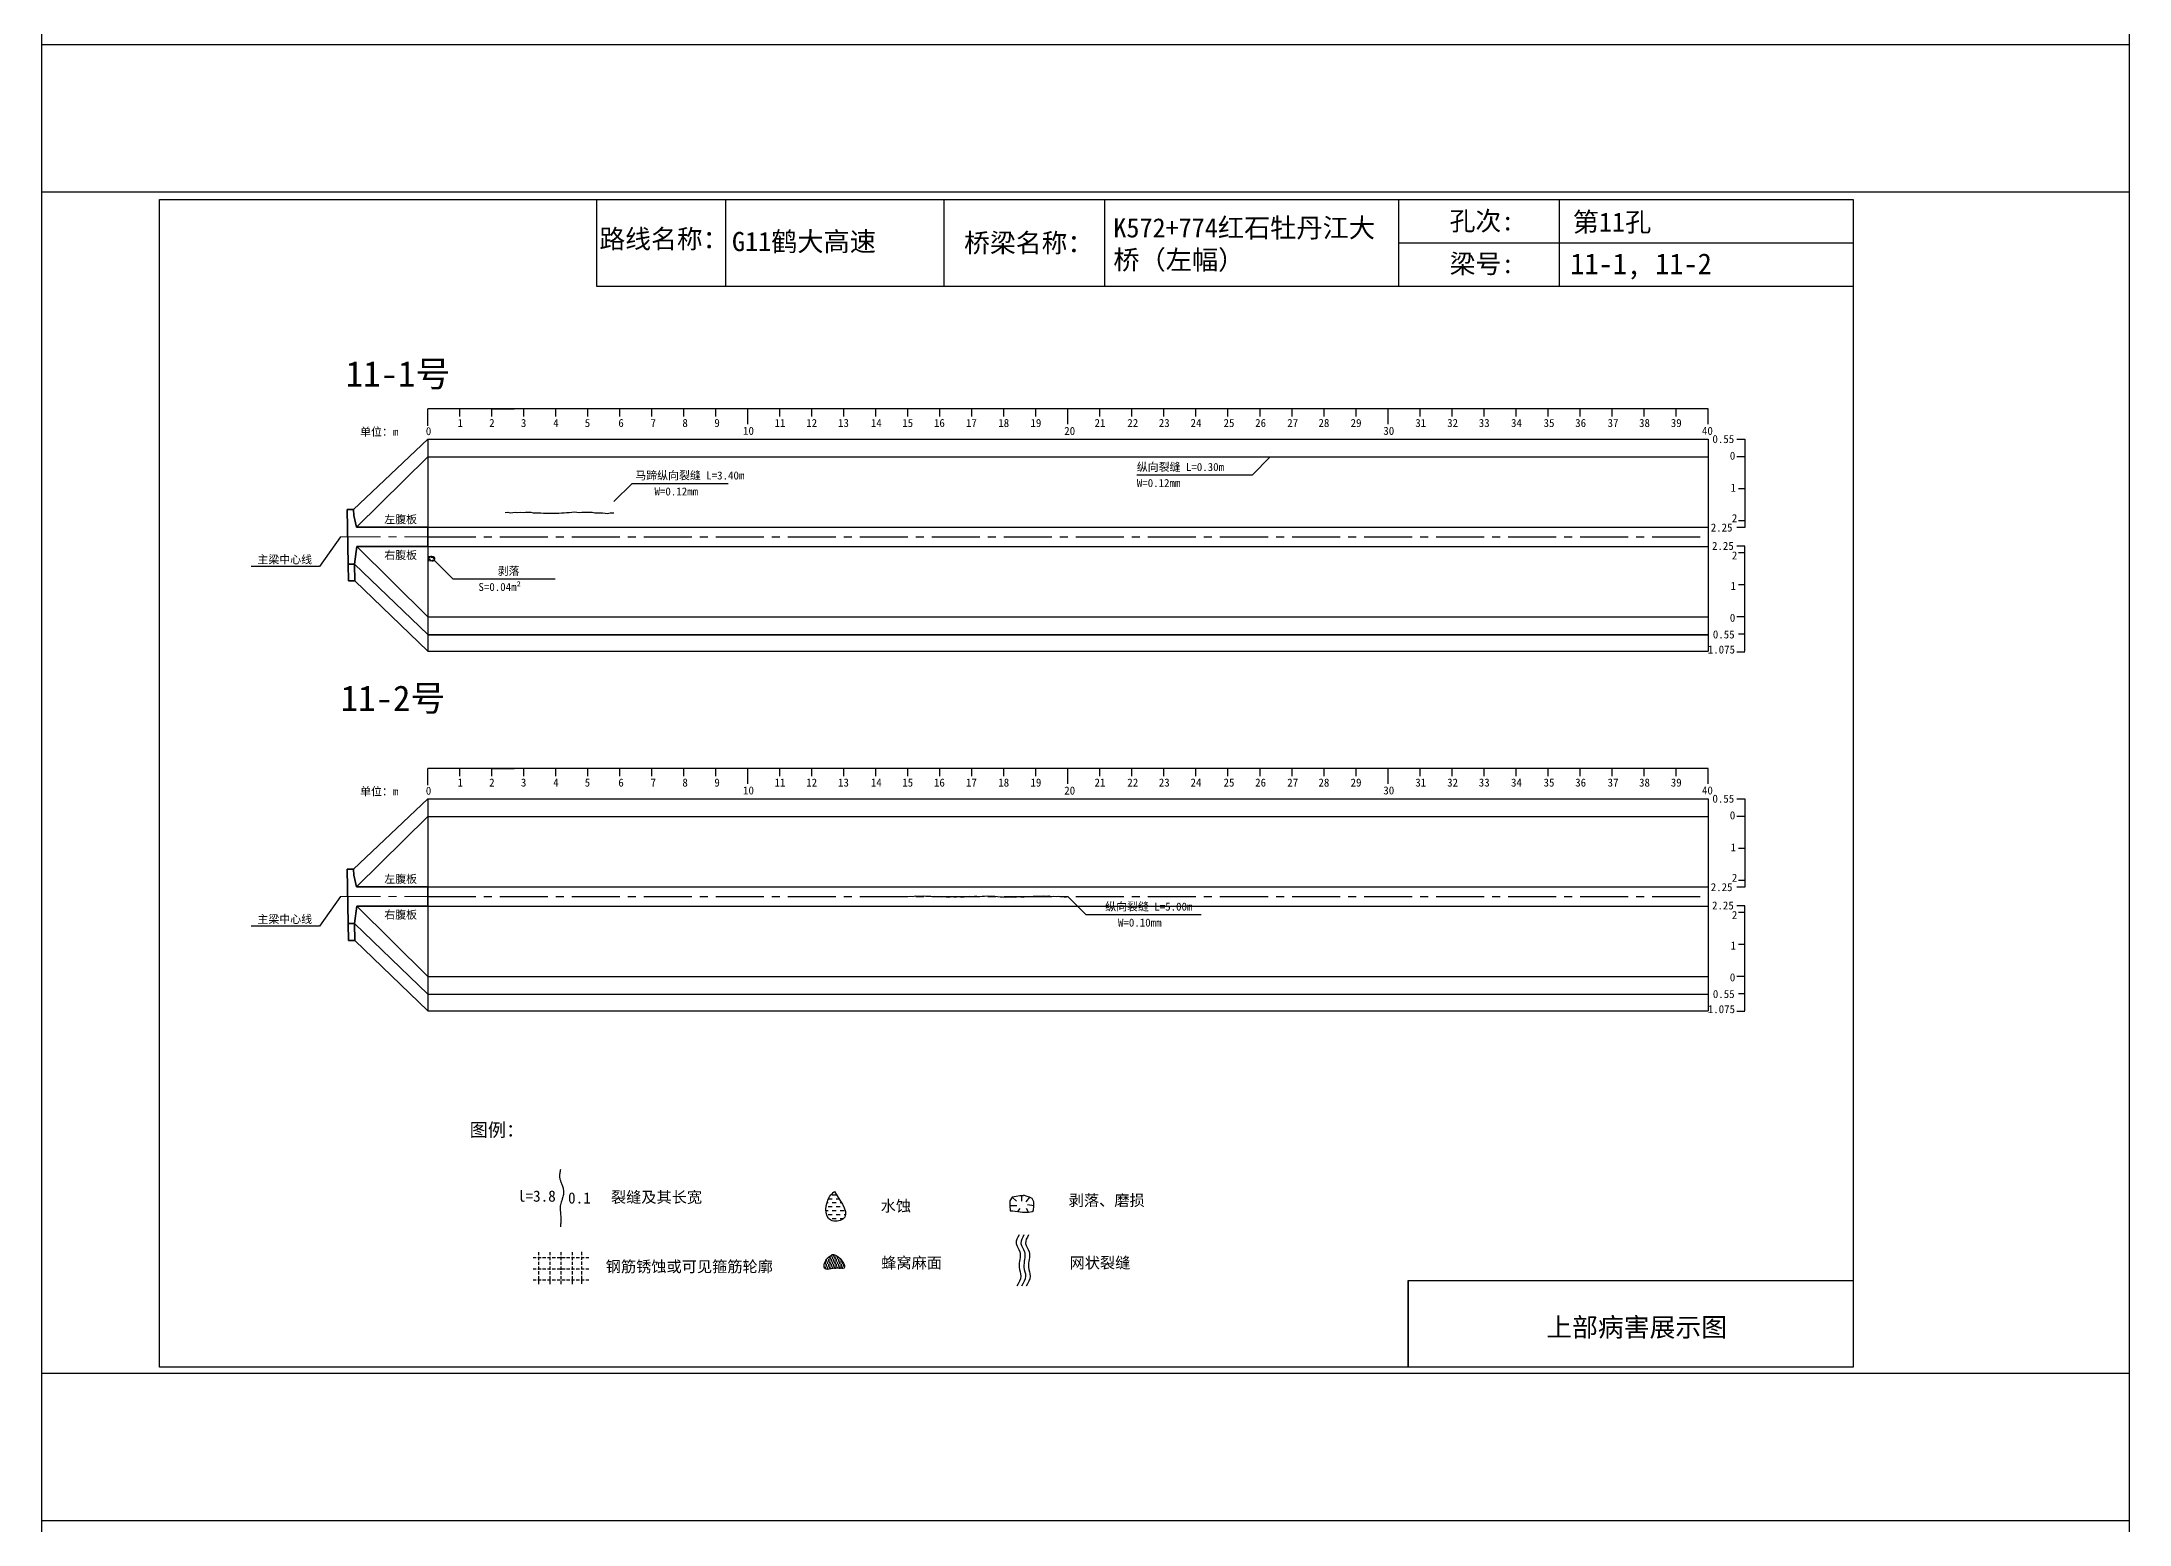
# Model space of a CAD drawing. Header units: millimetres. Extents: x -37 to 615, y -10473 to 23.
# Drawn here: x -37 to 615, y -8399 to -7936 of the extents above; entities that cross this region are included whole.
import ezdxf

# ---------------------------------------------------------------- set-up
doc = ezdxf.new("R2010")
doc.units = ezdxf.units.MM
for name, pattern in [('CENTER', [2, 1.25, -0.25, 0.25, -0.25]), ('CENTER2', [1.125, 0.75, -0.125, 0.125, -0.125]), ('DASHED', [0.75, 0.5, -0.25])]:
    doc.linetypes.add(name, pattern=pattern)
for name, color, linetype in [('加固措施', 7, 'Continuous'), ('图层1', 7, 'Continuous'), ('病害', 5, 'Continuous'), ('轮廓', 3, 'Continuous')]:
    doc.layers.add(name, color=color, linetype=linetype)
doc.layers.add('虚线', color=7, linetype='Continuous', lineweight=30)
doc.styles.get("Standard").update_dxf_attribs({"font": ''})
doc.styles.add('汉字', font='')
doc.styles.get('Standard').set_extended_font_data('SimSun')
doc.styles.get('汉字').set_extended_font_data('SimSun')
pattern_1 = [(0, (-2783.5002, -201.1734), (0.38480574, 0.76961148), [0, -0.76961148])]
pattern_2 = [(0, (-4794.9262, -487.88576), (0.38480574, 0.76961148), [0, -0.76961148])]
pattern_3 = [(0, (-2240.9707, -124.7498), (1.2467706, 1.2467706), [1.2467706, -1.2467706])]

# ---------------------------------------------------------------- blocks, each defined once
blk = doc.blocks.new('adfsd')
at = {"lineweight": -2, "ltscale": 0.5}
for p, q in [((1140.897, -3083.694), (1140.936, -3083.729)), ((1140.983, -3083.682), (1140.981, -3083.729)), ((1141.053, -3083.694), (1141.022, -3083.735)), ((1140.876, -3083.768), (1140.94, -3083.769)), ((1140.948, -3083.824), (1140.969, -3083.796)), ((1141.045, -3083.83), (1141.028, -3083.796)), ((1141.094, -3083.772), (1141.036, -3083.763))]:
    blk.add_line(p, q, dxfattribs=at)
blk.add_lwpolyline([(1141, -3083.682), (1140.967, -3083.682), (1140.934, -3083.69), (1140.897, -3083.694), (1140.876, -3083.727), (1140.876, -3083.768), (1140.88, -3083.818), (1140.905, -3083.818), (1140.991, -3083.83), (1141.045, -3083.83), (1141.078, -3083.822), (1141.09, -3083.814), (1141.094, -3083.772), (1141.094, -3083.735), (1141.078, -3083.707), (1141.053, -3083.694), (1141.033, -3083.69), (1141, -3083.678)], dxfattribs=at)
blk = doc.blocks.new('chi')
at = {"color": 0}
for p, q in [((1147.409, -3079.329), (1147.409, -3078.8)), ((1187.409, -3078.8), (1147.409, -3078.8)), ((1148.409, -3079.041), (1148.409, -3078.8)), ((1149.409, -3079.041), (1149.409, -3078.8)), ((1149.409, -3078.8), (1150.109, -3078.8)), ((1150.409, -3079.041), (1150.409, -3078.8)), ((1151.409, -3079.041), (1151.409, -3078.8)), ((1152.409, -3079.041), (1152.409, -3078.8)), ((1153.409, -3079.041), (1153.409, -3078.8)), ((1154.409, -3079.041), (1154.409, -3078.8)), ((1155.409, -3079.041), (1155.409, -3078.8)), ((1156.409, -3079.041), (1156.409, -3078.8)), ((1157.409, -3079.283), (1157.409, -3078.8)), ((1158.409, -3079.041), (1158.409, -3078.8)), ((1159.409, -3079.041), (1159.409, -3078.8)), ((1160.409, -3079.041), (1160.409, -3078.8)), ((1161.409, -3079.041), (1161.409, -3078.8)), ((1162.409, -3079.041), (1162.409, -3078.8)), ((1163.409, -3079.041), (1163.409, -3078.8)), ((1164.409, -3079.041), (1164.409, -3078.8)), ((1165.409, -3079.041), (1165.409, -3078.8)), ((1166.409, -3079.041), (1166.409, -3078.8)), ((1167.409, -3079.283), (1167.409, -3078.8)), ((1168.409, -3079.041), (1168.409, -3078.8)), ((1169.409, -3079.041), (1169.409, -3078.8)), ((1170.409, -3079.041), (1170.409, -3078.8)), ((1171.409, -3079.041), (1171.409, -3078.8)), ((1172.409, -3079.041), (1172.409, -3078.8)), ((1173.409, -3079.041), (1173.409, -3078.8)), ((1174.409, -3079.041), (1174.409, -3078.8)), ((1175.409, -3079.041), (1175.409, -3078.8)), ((1176.409, -3079.041), (1176.409, -3078.8)), ((1177.409, -3079.283), (1177.409, -3078.8)), ((1178.409, -3079.041), (1178.409, -3078.8)), ((1179.409, -3079.041), (1179.409, -3078.8)), ((1180.409, -3079.041), (1180.409, -3078.8)), ((1181.409, -3079.041), (1181.409, -3078.8)), ((1182.409, -3079.041), (1182.409, -3078.8)), ((1183.409, -3079.041), (1183.409, -3078.8)), ((1184.409, -3079.041), (1184.409, -3078.8)), ((1185.409, -3079.041), (1185.409, -3078.8)), ((1186.409, -3079.041), (1186.409, -3078.8)), ((1187.409, -3079.283), (1187.409, -3078.8))]:
    blk.add_line(p, q, dxfattribs=at)
for s, p in [('0', (1147.349, -3079.623)), ('1', (1148.339, -3079.368)), ('2', (1149.328, -3079.368)), ('3', (1150.319, -3079.368)), ('4', (1151.329, -3079.368)), ('5', (1152.313, -3079.368)), ('6', (1153.363, -3079.368)), ('7', (1154.37, -3079.368)), ('8', (1155.363, -3079.368)), ('9', (1156.363, -3079.368)), ('10', (1157.259, -3079.613)), ('11', (1158.242, -3079.368)), ('12', (1159.233, -3079.368)), ('13', (1160.227, -3079.368)), ('14', (1161.252, -3079.368)), ('15', (1162.233, -3079.368)), ('16', (1163.223, -3079.368)), ('17', (1164.224, -3079.368)), ('18', (1165.232, -3079.368)), ('19', (1166.238, -3079.368)), ('20', (1167.294, -3079.617)), ('21', (1168.24, -3079.368)), ('22', (1169.264, -3079.368)), ('23', (1170.247, -3079.368)), ('24', (1171.24, -3079.368)), ('25', (1172.271, -3079.368)), ('26', (1173.258, -3079.368)), ('27', (1174.261, -3079.368)), ('28', (1175.236, -3079.368)), ('29', (1176.24, -3079.368)), ('30', (1177.262, -3079.613)), ('31', (1178.261, -3079.368)), ('32', (1179.256, -3079.368)), ('33', (1180.243, -3079.368)), ('34', (1181.251, -3079.368)), ('35', (1182.269, -3079.368)), ('36', (1183.256, -3079.368)), ('37', (1184.269, -3079.368)), ('38', (1185.251, -3079.368)), ('39', (1186.242, -3079.368)), ('40', (1187.216, -3079.613))]:
    blk.add_text(s, height=0.25).set_placement(p)
blk = doc.blocks.new('kopp')
at = {"color": 0}
for p, q in [((1188.308, -3078.25), (1188.558, -3078.25)), ((1188.558, -3078.25), (1188.558, -3078.8)), ((1188.558, -3078.8), (1188.308, -3078.8)), ((1188.558, -3078.8), (1188.558, -3079.8)), ((1188.558, -3079.8), (1188.358, -3079.8)), ((1188.558, -3079.8), (1188.558, -3079.8)), ((1188.558, -3079.8), (1188.558, -3080.8)), ((1188.558, -3081.009), (1188.308, -3081.009)), ((1188.558, -3080.8), (1188.358, -3080.8)), ((1188.558, -3080.8), (1188.558, -3081.009)), ((1188.558, -3081.592), (1188.308, -3081.592)), ((1188.558, -3081.8), (1188.358, -3081.8)), ((1188.558, -3081.8), (1188.558, -3081.592)), ((1188.558, -3082.8), (1188.558, -3081.8)), ((1188.558, -3082.8), (1188.358, -3082.8)), ((1188.558, -3083.8), (1188.558, -3082.8)), ((1188.558, -3082.8), (1188.558, -3082.8)), ((1188.558, -3083.8), (1188.308, -3083.8)), ((1188.558, -3084.875), (1188.558, -3083.8)), ((1188.558, -3084.338), (1188.358, -3084.338)), ((1188.308, -3084.888), (1188.558, -3084.888))]:
    blk.add_line(p, q, dxfattribs=at)
for s, p in [('0.55', (1187.543, -3078.37)), ('0', (1188.086, -3078.891)), ('1', (1188.109, -3079.89)), ('2', (1188.15, -3080.842)), ('2.25', (1187.49, -3081.135)), ('2.25', (1187.53, -3081.708)), ('2', (1188.15, -3082.006)), ('1', (1188.109, -3082.959)), ('0', (1188.086, -3083.954)), ('0.55', (1187.556, -3084.474)), ('1.075', (1187.398, -3084.946))]:
    blk.add_text(s, height=0.25).set_placement(p)

msp = doc.modelspace()

# ---------------------------------------------------------------- hatches: boundary and pattern name
at = {"layer": '加固措施', "lineweight": -2}
h = msp.add_hatch(dxfattribs=at)
h.set_pattern_fill('DASH', color=256, scale=0.626645)
h.set_pattern_definition(pattern_3)
edge = h.paths.add_edge_path()
edge.add_spline(control_points=[(210.85, -8295.12), (210.36, -8295.55), (208.03, -8297.61), (207.41, -8305.1), (216.74, -8303.77), (213.29, -8298.7), (210.85, -8295.12)], knot_values=[0, 0, 0, 0, 3.237042, 15.187225, 21.182779, 35.601669, 35.601669, 35.601669, 35.601669], degree=3, periodic=0)
h = msp.add_hatch(dxfattribs=at)
h.set_pattern_fill('DASH', color=256, scale=0.626645)
h.set_pattern_definition(pattern_3)
edge = h.paths.add_edge_path()
edge.add_spline(control_points=[(210.85, -8295.12), (210.36, -8295.55), (208.03, -8297.61), (207.41, -8305.1), (216.74, -8303.77), (213.29, -8298.7), (210.85, -8295.12)], knot_values=[0, 0, 0, 0, 3.237042, 15.187225, 21.182779, 35.601669, 35.601669, 35.601669, 35.601669], degree=3, periodic=0)
h = msp.add_hatch(dxfattribs=at)
h.set_pattern_fill('DOTS', scale=0.696272)
h.set_pattern_definition(pattern_1)
edge = h.paths.add_edge_path()
edge.add_spline(control_points=[(210.19, -8314.78), (209.15, -8315.49), (207.68, -8316.51), (207.52, -8320.25), (211, -8318.53), (215.72, -8319.88), (212.21, -8314.7), (210.31, -8314.78), (210.19, -8314.78)], knot_values=[0, 0, 0, 0, 5.205471, 7.397577, 12.944796, 16.169923, 23.88441, 24.400432, 24.400432, 24.400432, 24.400432], degree=3, periodic=0)
h = msp.add_hatch(dxfattribs=at)
h.set_pattern_fill('DOTS', scale=0.696272)
h.set_pattern_definition(pattern_1)
edge = h.paths.add_edge_path()
edge.add_spline(control_points=[(210.19, -8314.78), (209.15, -8315.49), (207.68, -8316.51), (207.52, -8320.25), (211, -8318.53), (215.72, -8319.88), (212.21, -8314.7), (210.31, -8314.78), (210.19, -8314.78)], knot_values=[0, 0, 0, 0, 5.205471, 7.397577, 12.944796, 16.169923, 23.88441, 24.400432, 24.400432, 24.400432, 24.400432], degree=3, periodic=0)
at = {"layer": '病害', "lineweight": -2}
h = msp.add_hatch(dxfattribs=at)
h.set_pattern_fill('DOTS', color=4, scale=0.696272, style=0)
h.set_pattern_definition(pattern_2)
edge = h.paths.add_edge_path()
edge.add_spline(control_points=[(210.19, -8314.78), (209.15, -8315.49), (207.68, -8316.51), (207.52, -8320.25), (211, -8318.53), (215.72, -8319.88), (212.21, -8314.7), (210.31, -8314.78), (210.19, -8314.78)], knot_values=[0, 0, 0, 0, 1.041094, 1.479515, 2.588959, 3.233985, 4.776882, 4.880086, 4.880086, 4.880086, 4.880086], degree=3, periodic=0)
h = msp.add_hatch(dxfattribs=at)
h.set_pattern_fill('DOTS', color=4, scale=0.696272, style=0)
h.set_pattern_definition(pattern_2)
edge = h.paths.add_edge_path()
edge.add_spline(control_points=[(210.19, -8314.78), (209.15, -8315.49), (207.68, -8316.51), (207.52, -8320.25), (211, -8318.53), (215.72, -8319.88), (212.21, -8314.7), (210.31, -8314.78), (210.19, -8314.78)], knot_values=[0, 0, 0, 0, 1.041094, 1.479515, 2.588959, 3.233985, 4.776882, 4.880086, 4.880086, 4.880086, 4.880086], degree=3, periodic=0)

# ---------------------------------------------------------------- linework, layer by layer
at = {"color": 0, "linetype": 'ByBlock'}
for p, q in [((0, -7985.15), (529.17, -7985.15)), ((0, -8350), (0, -7985.15)), ((136.5, -7985.15), (136.5, -8012.28)), ((245.1, -7985.15), (245.1, -8012.28)), ((387.13, -7985.15), (387.13, -8012.28)), ((437.29, -7985.21), (437.29, -8012.34)), ((529.17, -7985.15), (529.17, -8350)), ((136.5, -8012.28), (529.17, -8012.28)), ((390.12, -8350), (390.12, -8322.88)), ((390.12, -8322.88), (529.17, -8322.88)), ((529.17, -8350), (0, -8350))]:
    msp.add_line(p, q, dxfattribs=at)
at = {"color": 0}
for p, q in [((60.65, -8082.07), (83.82, -8060.07)), ((83.82, -8060.07), (83.82, -8126.32)), ((83.82, -8060.07), (483.82, -8060.07)), ((483.82, -8060.07), (483.82, -8126.32)), ((61.57, -8087.57), (83.82, -8065.57)), ((56.57, -8090.57), (49.96, -8099.83)), ((83.82, -8087.57), (483.82, -8087.57)), ((483.82, -8087.57), (483.82, -8090.57)), ((60.99, -8099.07), (83.82, -8121.07)), ((61.64, -8093.57), (83.82, -8115.57)), ((83.82, -8093.57), (483.82, -8093.57)), ((49.96, -8099.83), (28.63, -8099.83)), ((61.09, -8104.32), (83.82, -8126.32)), ((83.82, -8115.57), (483.82, -8115.57)), ((83.82, -8121.07), (483.82, -8121.07)), ((83.82, -8121.19), (483.82, -8121.19)), ((83.82, -8126.32), (483.82, -8126.32)), ((60.65, -8194.41), (83.82, -8172.41)), ((83.82, -8172.41), (83.82, -8238.66)), ((83.82, -8172.41), (483.82, -8172.41)), ((483.82, -8172.41), (483.82, -8238.66)), ((61.57, -8199.92), (83.82, -8177.91)), ((83.82, -8177.91), (483.82, -8177.91)), ((56.57, -8202.91), (49.96, -8212.17)), ((83.82, -8199.91), (483.82, -8199.91)), ((483.82, -8199.91), (483.82, -8202.91)), ((61.64, -8205.91), (83.82, -8227.91)), ((83.82, -8205.91), (483.82, -8205.91)), ((49.96, -8212.17), (28.63, -8212.17)), ((60.99, -8211.41), (83.82, -8233.41)), ((61.09, -8216.66), (83.82, -8238.66)), ((83.82, -8227.91), (483.82, -8227.91)), ((83.82, -8233.41), (483.82, -8233.41)), ((83.82, -8238.66), (483.82, -8238.66))]:
    msp.add_line(p, q, dxfattribs=at)
msp.add_line((83.82, -8065.57), (483.82, -8065.57))
at = {"color": 1, "linetype": 'CENTER2', "ltscale": 20}
for p, q in [((83.82, -8090.57), (483.82, -8090.57)), ((83.82, -8202.91), (483.82, -8202.91))]:
    msp.add_line(p, q, dxfattribs=at)
at = {"color": 7}
for p, q in [((84, -8097.52), (84.59, -8097.53)), ((84.19, -8096.84), (84.55, -8097.16)), ((84.66, -8098.03), (84.85, -8097.77)), ((84.98, -8096.73), (84.96, -8097.16)), ((85.62, -8096.84), (85.34, -8097.21)), ((85.55, -8098.09), (85.39, -8097.77)), ((86, -8097.56), (85.47, -8097.47))]:
    msp.add_line(p, q, dxfattribs=at)
at = {"color": 1, "linetype": 'DASHED', "ltscale": 2}
for p, q in [((118.45, -8314.01), (118.45, -8324.45)), ((118.45, -8314.01), (118.45, -8324.45)), ((121.93, -8314.01), (121.93, -8324.45)), ((121.93, -8314.01), (121.93, -8324.45)), ((125.41, -8314.01), (125.41, -8324.45)), ((125.41, -8314.01), (125.41, -8324.45)), ((128.89, -8314.01), (128.89, -8324.45)), ((128.89, -8314.01), (128.89, -8324.45)), ((131.87, -8313.98), (131.87, -8324.43)), ((131.87, -8313.98), (131.87, -8324.43)), ((116.71, -8315.75), (134.11, -8315.75)), ((116.71, -8315.75), (134.11, -8315.75)), ((116.71, -8319.23), (134.11, -8319.23)), ((116.71, -8319.23), (134.11, -8319.23)), ((116.71, -8322.71), (134.11, -8322.71)), ((116.71, -8322.71), (134.11, -8322.71))]:
    msp.add_line(p, q, dxfattribs=at)
at = {"color": 3, "linetype": 'ByBlock'}
for points in [[(-36.77, -7521.81), (615.38, -7521.81), (615.38, -7982.93), (-36.77, -7982.93)], [(-36.77, -7936.81), (615.38, -7936.81), (615.38, -8397.93), (-36.77, -8397.93)], [(-36.77, -8351.81), (615.38, -8351.81), (615.38, -8812.93), (-36.77, -8812.93)]]:
    msp.add_lwpolyline(points, close=True, dxfattribs=at)
at = {"color": 7}
for points in [[(347, -8065.6), (341.34, -8071.26), (305.34, -8071.26)], [(347, -8064.09), (347, -8064.14)], [(142, -8079.55), (147.66, -8073.9), (177.66, -8073.9)], [(108, -8082.96), (108.8, -8082.91), (109.6, -8083.04), (110.4, -8082.95), (111.2, -8082.84), (112, -8082.95), (112.8, -8082.9), (113.6, -8082.95), (114.4, -8082.83), (115.2, -8082.87), (116, -8082.9), (116.8, -8083.06), (117.6, -8083.05), (118.4, -8083.09), (119.2, -8083.08), (120, -8083.19), (120.8, -8083.17), (121.6, -8083.22), (122.4, -8083.13), (123.2, -8083.18), (124, -8083.14), (124.8, -8083.16), (125.6, -8083.03), (126.4, -8083.06), (127.2, -8082.94), (128, -8083), (128.8, -8082.85), (129.6, -8082.81), (130.4, -8082.9), (131.2, -8082.92), (132, -8082.9), (132.8, -8082.88), (133.6, -8082.82), (134.4, -8082.88), (135.2, -8082.91), (136, -8083.09), (136.8, -8083.1), (137.6, -8083.06), (138.4, -8083.05), (139.2, -8083.14), (140, -8083.25), (140.8, -8083.11), (141.6, -8083.1), (142, -8083.03)], [(85.13, -8096.73), (84.83, -8096.73), (84.53, -8096.8), (84.19, -8096.84), (84, -8097.14), (84, -8097.52), (84.04, -8097.97), (84.26, -8097.97), (85.06, -8098.09), (85.55, -8098.09), (85.85, -8098.01), (85.96, -8097.94), (86, -8097.56), (86, -8097.22), (85.85, -8096.95), (85.62, -8096.84), (85.43, -8096.8), (85.13, -8096.69)], [(86, -8098.09), (91.66, -8103.74), (123.66, -8103.74)], [(233.8, -8202.96), (234.6, -8202.83), (235.4, -8202.89), (236.2, -8202.73), (237, -8202.86), (237.8, -8202.79), (238.6, -8202.68), (239.4, -8202.83), (240.2, -8202.8), (241, -8202.85), (241.8, -8202.95), (242.6, -8202.98), (243.4, -8202.93), (244.2, -8203.02), (245, -8202.9), (245.8, -8203.06), (246.6, -8203.15), (247.4, -8202.98), (248.2, -8203), (249, -8203.03), (249.8, -8202.98), (250.6, -8203.09), (251.4, -8203.02), (252.2, -8202.88), (253, -8202.86), (253.8, -8202.94), (254.6, -8202.79), (255.4, -8202.81), (256.2, -8202.88), (257, -8202.85), (257.8, -8202.82), (258.6, -8202.71), (259.4, -8202.79), (260.2, -8202.79), (261, -8202.86), (261.8, -8202.98), (262.6, -8202.99), (263.4, -8203.02), (264.2, -8203.11), (265, -8203.06), (265.8, -8203), (266.6, -8203.08), (267.4, -8203.14), (268.2, -8202.97), (269, -8203.01), (269.8, -8203.1), (270.6, -8202.96), (271.4, -8202.98), (272.2, -8202.96), (273, -8202.86), (273.8, -8202.79), (274.6, -8202.84), (275.4, -8202.79), (276.2, -8202.74), (277, -8202.86), (277.8, -8202.69), (278.6, -8202.9), (279.4, -8202.84), (280.2, -8202.88), (281, -8202.83), (281.8, -8202.95), (282.6, -8203.02), (283.4, -8203.04), (283.8, -8202.92)], [(283.8, -8202.92), (289.46, -8208.58), (325.46, -8208.58)]]:
    msp.add_lwpolyline(points, dxfattribs=at)
at = {"lineweight": -2}
msp.add_open_spline([(210.19, -8314.78), (209.15, -8315.49), (207.68, -8316.51), (207.52, -8320.25), (211, -8318.53), (215.72, -8319.88), (212.21, -8314.7), (210.31, -8314.78), (210.19, -8314.78)], degree=3, knots=[0, 0, 0, 0, 3.624423, 5.150725, 9.013098, 11.258664, 16.630045, 16.989336, 16.989336, 16.989336, 16.989336], dxfattribs=at)
msp.add_open_spline([(210.19, -8314.78), (209.15, -8315.49), (207.68, -8316.51), (207.52, -8320.25), (211, -8318.53), (215.72, -8319.88), (212.21, -8314.7), (210.31, -8314.78), (210.19, -8314.78)], degree=3, knots=[0, 0, 0, 0, 3.624423, 5.150725, 9.013098, 11.258664, 16.630045, 16.989336, 16.989336, 16.989336, 16.989336], dxfattribs=at)
for points in [[(268.59, -8308.64), (268.08, -8309.53), (267.03, -8311.33), (269.71, -8314.45), (267.97, -8318.1), (269.63, -8321.74), (268.46, -8323.65), (267.82, -8324.69)], [(268.59, -8308.64), (268.08, -8309.53), (267.03, -8311.33), (269.71, -8314.45), (267.97, -8318.1), (269.63, -8321.74), (268.46, -8323.65), (267.82, -8324.69)], [(270.07, -8308.64), (269.55, -8309.53), (268.51, -8311.33), (271.18, -8314.45), (269.44, -8318.1), (271.1, -8321.74), (269.94, -8323.65), (269.3, -8324.69)], [(270.07, -8308.64), (269.55, -8309.53), (268.51, -8311.33), (271.18, -8314.45), (269.44, -8318.1), (271.1, -8321.74), (269.94, -8323.65), (269.3, -8324.69)], [(271.52, -8308.64), (271, -8309.53), (269.96, -8311.33), (272.63, -8314.45), (270.89, -8318.1), (272.55, -8321.74), (271.39, -8323.65), (270.75, -8324.69)], [(271.52, -8308.64), (271, -8309.53), (269.96, -8311.33), (272.63, -8314.45), (270.89, -8318.1), (272.55, -8321.74), (271.39, -8323.65), (270.75, -8324.69)]]:
    msp.add_open_spline(points, degree=3, knots=[0, 0, 0, 0, 2.808133, 5.677796, 10.461234, 13.324406, 16.732801, 16.732801, 16.732801, 16.732801])
at = {"layer": '加固措施', "lineweight": -2}
msp.add_open_spline([(210.85, -8295.12), (210.36, -8295.55), (208.03, -8297.61), (207.41, -8305.1), (216.74, -8303.77), (213.29, -8298.7), (210.85, -8295.12)], degree=3, knots=[0, 0, 0, 0, 2.028466, 9.51698, 13.274057, 22.309569, 22.309569, 22.309569, 22.309569], dxfattribs=at)
msp.add_open_spline([(210.85, -8295.12), (210.36, -8295.55), (208.03, -8297.61), (207.41, -8305.1), (216.74, -8303.77), (213.29, -8298.7), (210.85, -8295.12)], degree=3, knots=[0, 0, 0, 0, 2.028466, 9.51698, 13.274057, 22.309569, 22.309569, 22.309569, 22.309569], dxfattribs=at)
at = {"layer": '图层1', "lineweight": -2}
msp.add_open_spline([(125.25, -8288.18), (125.22, -8288.39), (125.18, -8288.61), (125.07, -8289.25), (125.02, -8289.65), (124.99, -8290.22), (125, -8290.4), (125.02, -8290.69), (125.03, -8290.79), (125.06, -8291), (125.09, -8291.11), (125.19, -8291.49), (125.29, -8291.79), (125.54, -8292.43), (125.69, -8292.78), (125.96, -8293.54), (126.09, -8293.96), (126.21, -8294.66), (126.24, -8294.94), (126.25, -8295.49), (126.23, -8295.75), (126.16, -8296.26), (126.11, -8296.5), (126, -8296.97), (125.93, -8297.19), (125.76, -8297.75), (125.64, -8298.07), (125.45, -8298.67), (125.36, -8298.96), (125.27, -8299.34), (125.24, -8299.46), (125.21, -8299.68), (125.2, -8299.77), (125.18, -8299.97), (125.17, -8300.08), (125.17, -8300.46), (125.18, -8300.75), (125.23, -8301.38), (125.27, -8301.71), (125.33, -8302.3), (125.35, -8302.54), (125.38, -8303), (125.39, -8303.22), (125.4, -8303.64), (125.4, -8303.84), (125.39, -8304.46), (125.37, -8304.86), (125.32, -8305.55), (125.3, -8305.85), (125.27, -8306.15)], degree=3, knots=[0, 0, 0, 0, 0.93103, 0.93103, 2.904338, 2.904338, 3.933552, 3.933552, 4.598026, 4.598026, 5.2625, 5.2625, 6.799065, 6.799065, 8.335629, 8.335629, 9.872194, 9.872194, 10.744529, 10.744529, 11.616864, 11.616864, 12.4892, 12.4892, 13.361535, 13.361535, 14.755665, 14.755665, 16.149795, 16.149795, 16.835641, 16.835641, 17.410365, 17.410365, 17.98509, 17.98509, 19.45733, 19.45733, 20.929571, 20.929571, 21.910052, 21.910052, 22.722819, 22.722819, 23.535585, 23.535585, 25.161117, 25.161117, 26.428502, 26.428502, 26.428502, 26.428502], dxfattribs=at)
msp.add_open_spline([(125.25, -8288.18), (125.22, -8288.39), (125.18, -8288.61), (125.07, -8289.25), (125.02, -8289.65), (124.99, -8290.22), (125, -8290.4), (125.02, -8290.69), (125.03, -8290.79), (125.06, -8291), (125.09, -8291.11), (125.19, -8291.49), (125.29, -8291.79), (125.54, -8292.43), (125.69, -8292.78), (125.96, -8293.54), (126.09, -8293.96), (126.21, -8294.66), (126.24, -8294.94), (126.25, -8295.49), (126.23, -8295.75), (126.16, -8296.26), (126.11, -8296.5), (126, -8296.97), (125.93, -8297.19), (125.76, -8297.75), (125.64, -8298.07), (125.45, -8298.67), (125.36, -8298.96), (125.27, -8299.34), (125.24, -8299.46), (125.21, -8299.68), (125.2, -8299.77), (125.18, -8299.97), (125.17, -8300.08), (125.17, -8300.46), (125.18, -8300.75), (125.23, -8301.38), (125.27, -8301.71), (125.33, -8302.3), (125.35, -8302.54), (125.38, -8303), (125.39, -8303.22), (125.4, -8303.64), (125.4, -8303.84), (125.39, -8304.46), (125.37, -8304.86), (125.32, -8305.55), (125.3, -8305.85), (125.27, -8306.15)], degree=3, knots=[0, 0, 0, 0, 0.93103, 0.93103, 2.904338, 2.904338, 3.933552, 3.933552, 4.598026, 4.598026, 5.2625, 5.2625, 6.799065, 6.799065, 8.335629, 8.335629, 9.872194, 9.872194, 10.744529, 10.744529, 11.616864, 11.616864, 12.4892, 12.4892, 13.361535, 13.361535, 14.755665, 14.755665, 16.149795, 16.149795, 16.835641, 16.835641, 17.410365, 17.410365, 17.98509, 17.98509, 19.45733, 19.45733, 20.929571, 20.929571, 21.910052, 21.910052, 22.722819, 22.722819, 23.535585, 23.535585, 25.161117, 25.161117, 26.428502, 26.428502, 26.428502, 26.428502], dxfattribs=at)
at = {"layer": '病害', "color": 5}
for p, q in [((136.5, -7985.15), (136.5, -8012.28)), ((245.1, -7985.15), (245.1, -8012.28)), ((387.13, -7985.15), (387.13, -8012.28)), ((529.17, -7985.15), (529.17, -8012.28)), ((136.5, -8012.28), (386.58, -8012.28)), ((386.58, -8012.28), (529.17, -8012.28)), ((390.12, -8322.88), (529.17, -8322.88)), ((390.12, -8322.88), (390.12, -8350)), ((529.17, -8322.88), (529.17, -8350))]:
    msp.add_line(p, q, dxfattribs=at)
at = {"layer": '病害', "color": 0}
for p, q in [((176.83, -7985.15), (176.83, -8012.28)), ((295.25, -7985.15), (295.25, -8012.28)), ((387.14, -7998.77), (529.17, -7998.77))]:
    msp.add_line(p, q, dxfattribs=at)
at = {"layer": '虚线', "linetype": 'CENTER', "lineweight": 18, "ltscale": 10}
for p, q in [((56.57, -8090.57), (83.82, -8090.57)), ((56.57, -8202.91), (83.82, -8202.91))]:
    msp.add_line(p, q, dxfattribs=at)
at = {"layer": '轮廓', "color": 5, "lineweight": 35}
for p, q in [((58.99, -8099.07), (58.65, -8082.07)), ((58.65, -8082.07), (60.65, -8082.07)), ((60.69, -8083.95), (60.65, -8082.07)), ((61.57, -8087.57), (60.69, -8083.95)), ((83.82, -8087.57), (61.57, -8087.57)), ((83.82, -8093.57), (83.82, -8087.57)), ((58.99, -8099.07), (60.99, -8099.07)), ((59.09, -8104.32), (58.99, -8099.07)), ((60.99, -8099.07), (61.63, -8093.57)), ((61.09, -8104.32), (60.99, -8099.07)), ((83.82, -8093.57), (61.63, -8093.57)), ((59.09, -8104.32), (61.09, -8104.32)), ((58.99, -8211.41), (58.65, -8194.41)), ((58.65, -8194.41), (60.65, -8194.41)), ((60.69, -8196.29), (60.65, -8194.41)), ((61.57, -8199.92), (60.69, -8196.29)), ((83.82, -8199.92), (61.57, -8199.92)), ((83.82, -8205.92), (83.82, -8199.92)), ((60.99, -8211.41), (61.63, -8205.91)), ((83.82, -8205.91), (61.63, -8205.91)), ((58.99, -8211.41), (60.99, -8211.41)), ((59.09, -8216.66), (58.99, -8211.41)), ((59.09, -8216.66), (61.09, -8216.66)), ((61.09, -8216.66), (60.99, -8211.41))]:
    msp.add_line(p, q, dxfattribs=at)

# ---------------------------------------------------------------- block references
for name, p, xscale, yscale, zscale in [('chi', (-11390.27, 22737.43), 9.999999999994273, 9.999999999994273, 9.999999999994273), ('kopp', (-11390.27, 22722.43), 9.999999999994273, 9.999999999994273, 9.999999999994273), ('chi', (-11390.27, 22625.09), 9.999999999994273, 9.999999999994273, 9.999999999994273), ('kopp', (-11390.27, 22610.09), 9.999999999994273, 9.999999999994273, 9.999999999994273), ('adfsd', (-39452.38, 99057.64), 34.81359766870787, 34.81359766870787, 34.81359766870787), ('adfsd', (-39452.38, 99057.64), 34.81359766870787, 34.81359766870787, 34.81359766870787)]:
    msp.add_blockref(name, p, dxfattribs=dict(xscale=xscale, yscale=yscale, zscale=zscale))

# ---------------------------------------------------------------- texts
for s, p in [('单位：m', (62.7, -8059.01)), ('左腹板', (70.24, -8086.36)), ('主梁中心线', (30.63, -8098.92)), ('右腹板', (70.24, -8097.53)), ('单位：m', (62.7, -8171.35)), ('左腹板', (70.24, -8198.7)), ('主梁中心线', (30.63, -8211.27)), ('右腹板', (70.24, -8209.87))]:
    msp.add_text(s, height=2.5).set_placement(p)
at = {"color": 7}
for s, p in [('马蹄纵向裂缝 L=3.40m', (148.66, -8072.65)), ('W=0.12mm', (305.34, -8075.01)), ('纵向裂缝 L=0.30m', (305.34, -8070.01)), ('W=0.12mm', (154.66, -8077.65)), ('S=0.04m²', (99.66, -8107.49)), ('剥落', (105.66, -8102.49)), ('纵向裂缝 L=5.00m', (295.46, -8207.33)), ('W=0.10mm', (299.46, -8212.33))]:
    msp.add_text(s, height=2.5, dxfattribs=at).set_placement(p)
at = {"linetype": 'ByBlock', "attachment_point": 1, "style": '汉字'}
for s, insert, char_height, width in [('{\\C0;第11孔}', (441.52, -7989.22), 6, 77.4135), ('{\\C0;G11鹤大高速}', (178.87, -7995.32), 6, 62.8604), ('K572+774红石牡丹江大桥（左幅）', (298, -7991.03), 6, 87.5474), ('{\\C0;11-1, 11-2}', (440.75, -8002.02), 6.5, 84.1186), ('{\\C0;11-1号}', (58.2, -8035.66), 8, 49.3496), ('{\\C0;11-2号}', (56.63, -8136.99), 8, 49.3496)]:
    msp.add_mtext(s, dxfattribs=dict(at, insert=insert, char_height=char_height, width=width))
at = {"layer": '图层1', "style": '汉字'}
for s, p in [('孔次:', (403.05, -7994.84)), ('路线名称：', (137.42, -8000.46)), ('桥梁名称：', (251.38, -8001.71)), ('梁号:', (403.08, -8008.2)), ('上部病害展示图', (433.23, -8340.44))]:
    msp.add_text(s, height=5.918, dxfattribs=at).set_placement(p)
at = {"layer": '图层1', "lineweight": -2, "attachment_point": 1}
for s, insert, char_height in [('图例：', (96.91, -8273.77), 4.178), ('图例：', (96.91, -8273.77), 4.178), ('l=3.8', (111.98, -8294.79), 3.481), ('l=3.8', (111.98, -8294.79), 3.481), ('裂缝及其长宽', (141.05, -8295.12), 3.481), ('裂缝及其长宽', (141.05, -8295.12), 3.481), ('0.1', (127.65, -8295.37), 3.481), ('0.1', (127.65, -8295.37), 3.481), ('水蚀', (225.33, -8297.86), 3.481), ('水蚀', (225.33, -8297.86), 3.481), ('剥落、磨损', (284.06, -8296.11), 3.481), ('剥落、磨损', (284.06, -8296.11), 3.481), ('钢筋锈蚀或可见箍筋轮廓', (139.42, -8316.79), 3.4814), ('钢筋锈蚀或可见箍筋轮廓', (139.42, -8316.79), 3.4814), ('蜂窝麻面', (225.48, -8315.62), 3.481), ('蜂窝麻面', (225.48, -8315.62), 3.481), ('网状裂缝', (284.32, -8315.61), 3.481), ('网状裂缝', (284.32, -8315.61), 3.481)]:
    msp.add_mtext(s, dxfattribs=dict(at, insert=insert, char_height=char_height))

doc.saveas('drawing.dxf')
